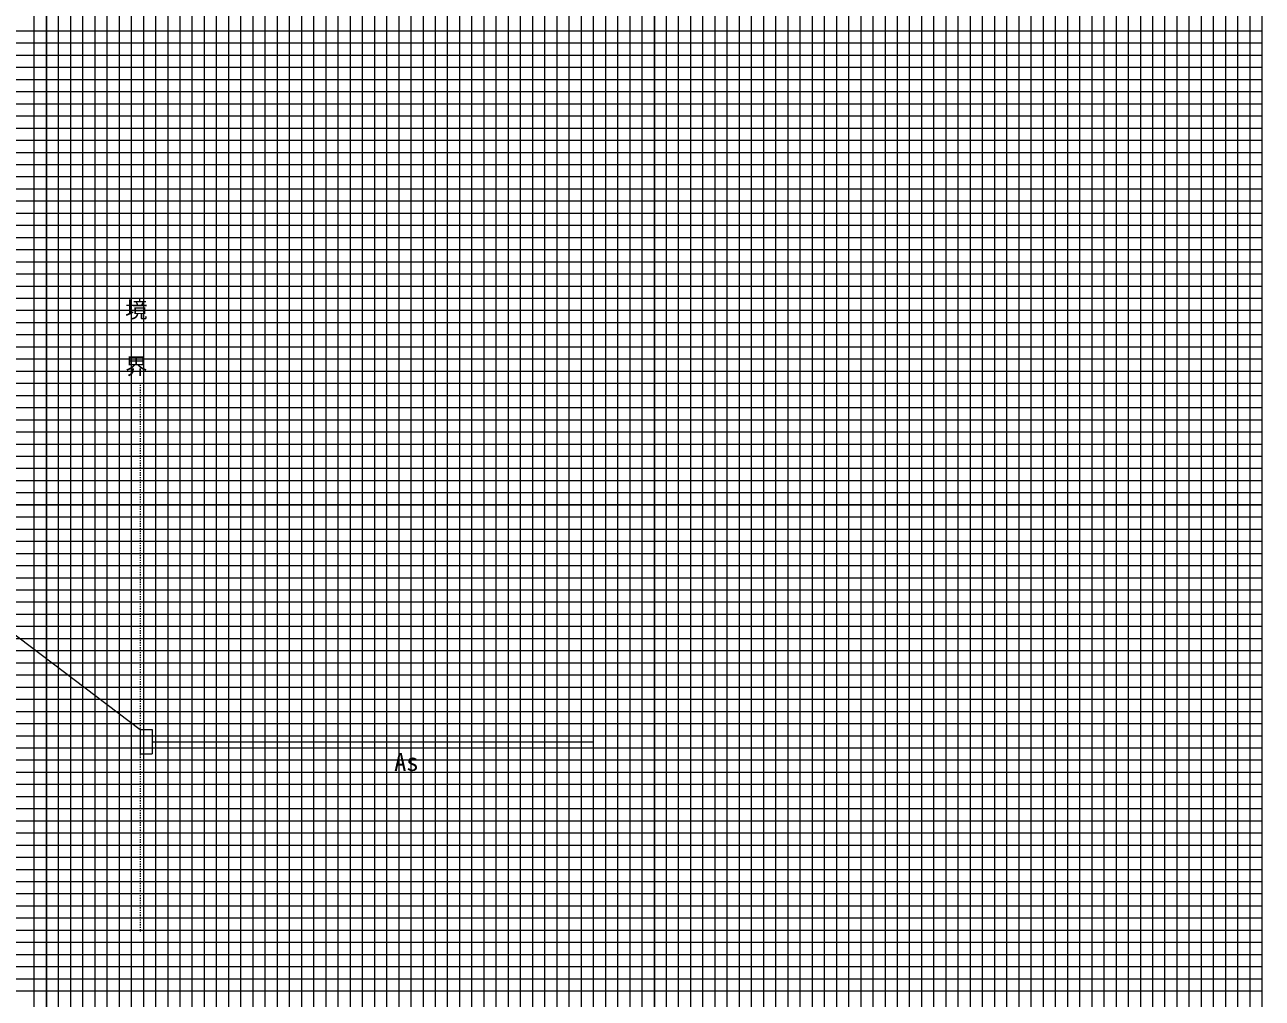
# Model space of a CAD drawing. Units: millimetres on the paper. Extents: x -400 to 400, y -1955 to 275.
# Drawn here: x 297.7 to 399.5, y -15.6 to 64.5 of the extents above; entities that cross this region are included whole.
import ezdxf
from ezdxf.enums import TextEntityAlignment as Align

# ---------------------------------------------------------------- set-up
doc = ezdxf.new("R2010")
doc.units = ezdxf.units.MM
doc.linetypes.add('DASHED_DOTTED', pattern=[9.25, 6, -1.5, 0.25, -1.5])
doc.layers.add('0-0', color=7, linetype='Continuous')
doc.layers.add('0-1_レイヤ1', color=7, linetype='Continuous', lineweight=13)
doc.styles.add('@ＭＳ ゴシック', font='')
doc.styles.add('ＭＳ ゴシック', font='')
doc.styles.get('@ＭＳ ゴシック').set_extended_font_data('@MS Gothic')
doc.styles.get('ＭＳ ゴシック').set_extended_font_data('MS Gothic')

# ---------------------------------------------------------------- blocks, each defined once
blk = doc.blocks.new('EVOBLK_2011051147_61')
at = {"layer": '0-1_レイヤ1'}
blk.add_lwpolyline([(20, 22), (820, 22), (820, 572), (20, 572)], close=True, dxfattribs=at)
blk = doc.blocks.new('EVOBLK_2011051147_62')
at = {"layer": '0-1_レイヤ1', "color": 131}
for p, q in [((719, 22), (719, 572)), ((721, 22), (721, 572)), ((722, 22), (722, 572)), ((723, 22), (723, 572)), ((724, 22), (724, 572)), ((725, 22), (725, 572)), ((726, 22), (726, 572)), ((727, 22), (727, 572)), ((728, 22), (728, 572)), ((729, 22), (729, 572)), ((731, 22), (731, 572)), ((732, 22), (732, 572)), ((733, 22), (733, 572)), ((734, 22), (734, 572)), ((735, 22), (735, 572)), ((736, 22), (736, 572)), ((737, 22), (737, 572)), ((738, 22), (738, 572)), ((739, 22), (739, 572)), ((741, 22), (741, 572)), ((742, 22), (742, 572)), ((743, 22), (743, 572)), ((744, 22), (744, 572)), ((745, 22), (745, 572)), ((746, 22), (746, 572)), ((747, 22), (747, 572)), ((748, 22), (748, 572)), ((749, 22), (749, 572)), ((751, 22), (751, 572)), ((752, 22), (752, 572)), ((753, 22), (753, 572)), ((754, 22), (754, 572)), ((755, 22), (755, 572)), ((756, 22), (756, 572)), ((757, 22), (757, 572)), ((758, 22), (758, 572)), ((759, 22), (759, 572)), ((761, 22), (761, 572)), ((762, 22), (762, 572)), ((763, 22), (763, 572)), ((764, 22), (764, 572)), ((765, 22), (765, 572)), ((766, 22), (766, 572)), ((767, 22), (767, 572)), ((768, 22), (768, 572)), ((769, 22), (769, 572)), ((771, 22), (771, 572)), ((772, 22), (772, 572)), ((773, 22), (773, 572)), ((774, 22), (774, 572)), ((775, 22), (775, 572)), ((776, 22), (776, 572)), ((777, 22), (777, 572)), ((778, 22), (778, 572)), ((779, 22), (779, 572)), ((781, 22), (781, 572)), ((782, 22), (782, 572)), ((783, 22), (783, 572)), ((784, 22), (784, 572)), ((785, 22), (785, 572)), ((786, 22), (786, 572)), ((787, 22), (787, 572)), ((788, 22), (788, 572)), ((789, 22), (789, 572)), ((791, 22), (791, 572)), ((792, 22), (792, 572)), ((793, 22), (793, 572)), ((794, 22), (794, 572)), ((795, 22), (795, 572)), ((796, 22), (796, 572)), ((797, 22), (797, 572)), ((798, 22), (798, 572)), ((799, 22), (799, 572)), ((801, 22), (801, 572)), ((802, 22), (802, 572)), ((803, 22), (803, 572)), ((804, 22), (804, 572)), ((805, 22), (805, 572)), ((806, 22), (806, 572)), ((807, 22), (807, 572)), ((808, 22), (808, 572)), ((809, 22), (809, 572)), ((811, 22), (811, 572)), ((812, 22), (812, 572)), ((813, 22), (813, 572)), ((814, 22), (814, 572)), ((815, 22), (815, 572)), ((816, 22), (816, 572)), ((817, 22), (817, 572)), ((818, 22), (818, 572)), ((819, 22), (819, 572)), ((20, 361), (820, 361)), ((20, 360), (820, 360)), ((20, 359), (820, 359)), ((20, 358), (820, 358)), ((20, 357), (820, 357)), ((20, 356), (820, 356)), ((20, 355), (820, 355)), ((20, 354), (820, 354)), ((20, 353), (820, 353)), ((20, 351), (820, 351)), ((20, 350), (820, 350)), ((20, 349), (820, 349)), ((20, 348), (820, 348)), ((20, 347), (820, 347)), ((20, 346), (820, 346)), ((20, 345), (820, 345)), ((20, 344), (820, 344)), ((20, 343), (820, 343)), ((20, 341), (820, 341)), ((20, 340), (820, 340)), ((20, 339), (820, 339)), ((20, 338), (820, 338)), ((20, 337), (820, 337)), ((20, 336), (820, 336)), ((20, 335), (820, 335)), ((20, 334), (820, 334)), ((20, 333), (820, 333)), ((20, 331), (820, 331)), ((20, 330), (820, 330)), ((20, 329), (820, 329)), ((20, 328), (820, 328)), ((20, 327), (820, 327)), ((20, 326), (820, 326)), ((20, 325), (820, 325)), ((20, 324), (820, 324)), ((20, 323), (820, 323)), ((20, 321), (820, 321)), ((20, 320), (820, 320)), ((20, 319), (820, 319)), ((20, 318), (820, 318)), ((20, 317), (820, 317)), ((20, 316), (820, 316)), ((20, 315), (820, 315)), ((20, 314), (820, 314)), ((20, 313), (820, 313)), ((20, 311), (820, 311)), ((20, 310), (820, 310)), ((20, 309), (820, 309)), ((20, 308), (820, 308)), ((20, 307), (820, 307)), ((20, 306), (820, 306)), ((20, 305), (820, 305)), ((20, 304), (820, 304)), ((20, 303), (820, 303)), ((20, 301), (820, 301)), ((20, 300), (820, 300)), ((20, 299), (820, 299)), ((20, 298), (820, 298)), ((20, 297), (820, 297)), ((20, 296), (820, 296)), ((20, 295), (820, 295)), ((20, 294), (820, 294)), ((20, 293), (820, 293)), ((20, 291), (820, 291)), ((20, 290), (820, 290)), ((20, 289), (820, 289)), ((20, 288), (820, 288)), ((20, 287), (820, 287)), ((20, 286), (820, 286)), ((20, 285), (820, 285)), ((20, 284), (820, 284)), ((20, 283), (820, 283))]:
    blk.add_line(p, q, dxfattribs=at)
at = {"layer": '0-1_レイヤ1', "color": 4, "lineweight": 25}
for p, q in [((720, 22), (720, 572)), ((770, 22), (770, 572)), ((20, 322), (820, 322))]:
    blk.add_line(p, q, dxfattribs=at)
at = {"layer": '0-1_レイヤ1', "color": 131, "lineweight": 18}
for p, q in [((730, 22), (730, 572)), ((740, 22), (740, 572)), ((750, 22), (750, 572)), ((760, 22), (760, 572)), ((780, 22), (780, 572)), ((790, 22), (790, 572)), ((800, 22), (800, 572)), ((810, 22), (810, 572)), ((20, 352), (820, 352)), ((20, 342), (820, 342)), ((20, 332), (820, 332)), ((20, 312), (820, 312)), ((20, 302), (820, 302)), ((20, 292), (820, 292)), ((20, 282), (820, 282))]:
    blk.add_line(p, q, dxfattribs=at)
blk = doc.blocks.new('測量図')
at = {"layer": '0-1_レイヤ1', "linetype": 'DASHED_DOTTED'}
blk.add_line((44356769.9, 34338988.1), (44356769.9, 34334485.3), dxfattribs=at)
at = {"layer": '0-1_レイヤ1'}
for p, q in [((44356769.9, 34336150), (44356769.9, 34335950)), ((44356869.9, 34336050), (44360499.9, 34336050)), ((44356769.9, 34335950), (44356869.9, 34335950))]:
    blk.add_line(p, q, dxfattribs=at)
for points in [[(44353749.9, 34338050), (44354789.9, 34337650), (44356769.9, 34336150)], [(44356769.9, 34336150), (44356869.9, 34336150), (44356869.9, 34335950)]]:
    blk.add_lwpolyline(points, dxfattribs=at)
at = {"layer": '0-1_レイヤ1', "style": 'ＭＳ ゴシック'}
blk.add_text('As', height=146.6, dxfattribs=at).set_placement((44358860.3, 34335765.8), align=Align.BOTTOM_LEFT)
at = {"layer": '0-1_レイヤ1', "insert": (44356654.1, 34339699.6), "char_height": 134.4, "attachment_point": 7, "rotation": 270, "style": '@ＭＳ ゴシック'}
blk.add_mtext('\\T1.27;境\u3000界', dxfattribs=at)

msp = doc.modelspace()

# ---------------------------------------------------------------- block references
at = {"layer": '0-0'}
for name in ['EVOBLK_2011051147_61', 'EVOBLK_2011051147_62']:
    msp.add_blockref(name, (-420.5, -297), dxfattribs=at)
at = {"layer": '0-0', "xscale": 0.01, "yscale": 0.01}
msp.add_blockref('測量図', (-443260.5, -343355), dxfattribs=at)

doc.saveas('drawing.dxf')
